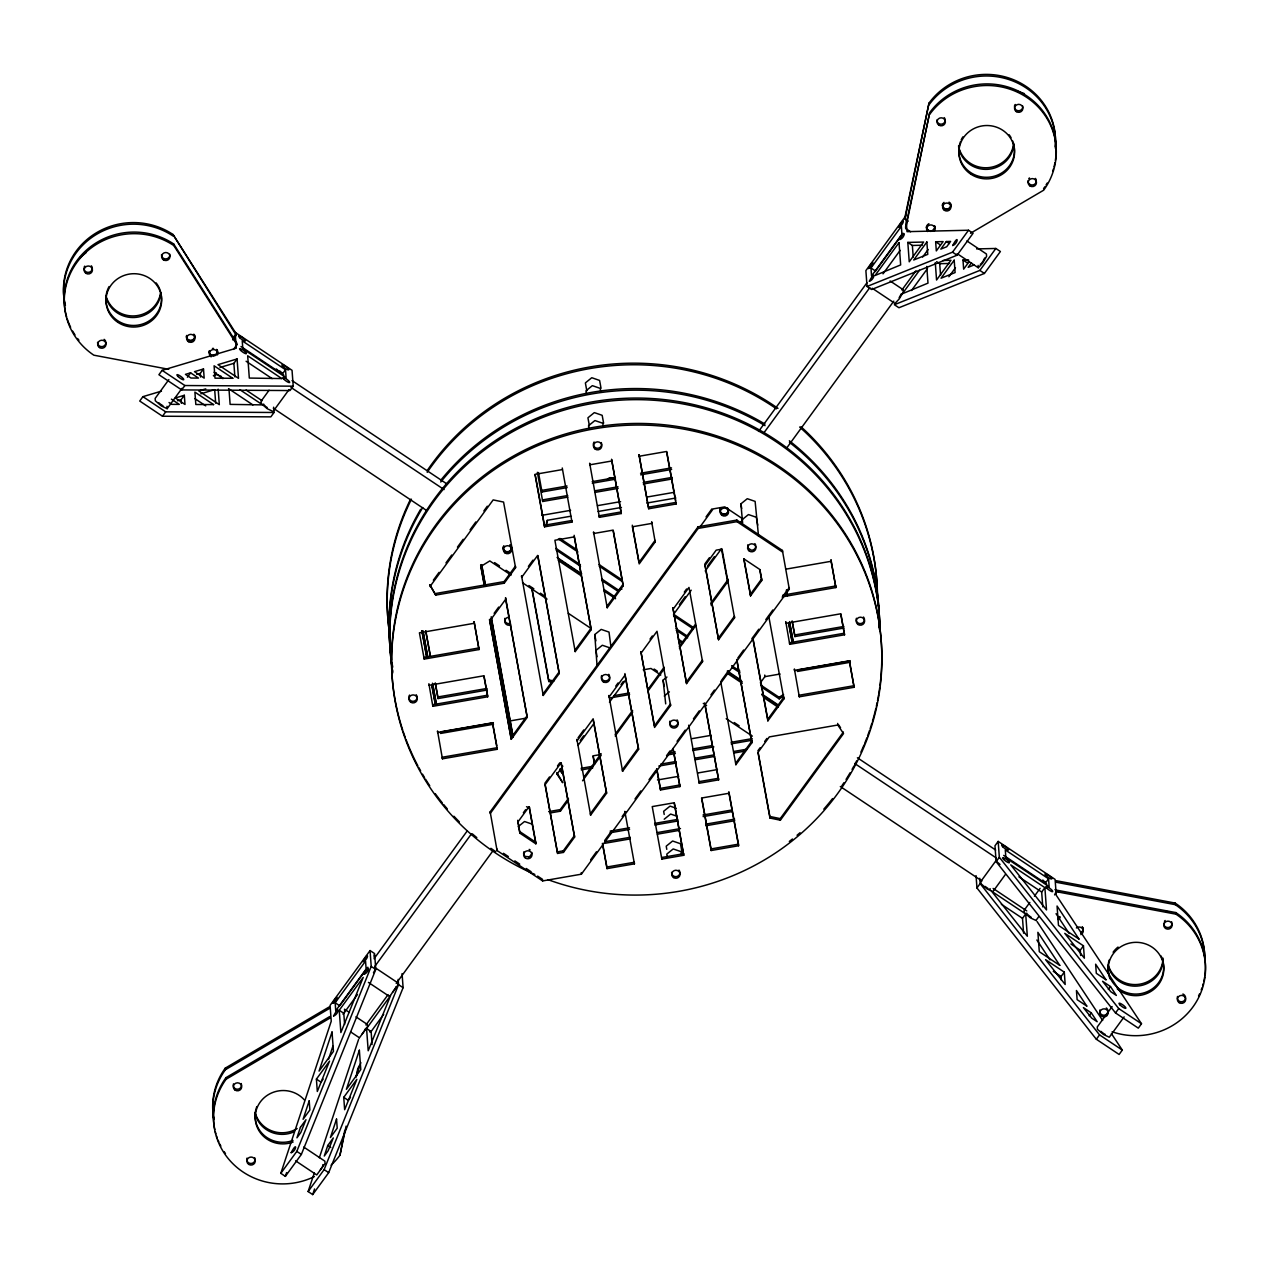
<?xml version="1.0" encoding="UTF-8"?>
<svg xmlns="http://www.w3.org/2000/svg" width="1269" height="1269" viewBox="0 0 1269 1269"><rect width="100%" height="100%" fill="white"/><g stroke="black" fill="none" stroke-linecap="round" stroke-linejoin="round"><path stroke-width="1.5" d="M370.199 1031.047L369.929 1032.094M344.771 1130.362L339.981 1155.187A69.573 66.686 -4.2 0 1 331.082 1165.148M356.208 1076.112L357.842 1068.355M339.981 1155.187L346.104 1126.126M356.732 1075.763L358.778 1066.071M1055.221 146.585A69.573 66.686 -4.2 0 0 1009.807 78.313A69.573 66.686 -4.2 0 0 929.003 103.106L904.892 217.411L905.003 218.998L908.255 221.171M905.003 218.998L929.003 103.106M1055.364 160.433A69.573 66.686 -4.2 0 0 1012.63 88.592A69.573 66.686 -4.2 0 0 929.701 112.624L905.59 226.929L905.701 228.515L910.587 231.767M905.701 228.515L929.701 112.624M546.336 523.653L547.113 520.322M546.463 525.239L547.621 520.242L570.939 516.197M523.811 851.832L523.621 853.894A4.172 3.997 -4.2 0 0 525.334 856.48L529.49 856.797L531.885 853.514A4.172 3.997 -4.2 0 0 531.838 852.467M601.601 675.568L601.363 676.583A4.172 3.997 -4.2 0 0 605.154 680.898A4.172 3.997 -4.2 0 0 609.675 677.249L609.31 675.203A4.172 3.997 -4.2 0 0 608.723 674.331M747.711 544.877L747.853 547.922L751.264 550.207A4.172 3.997 -4.2 0 0 755.785 546.542M280.814 1173.317L331.241 1021.228L330.083 1005.381L370.056 950.56L374.609 953.59L375.767 969.453L301.356 1154.425L285.366 1176.363L280.814 1173.317L296.803 1151.395L371.214 966.407L370.056 950.56M285.366 1176.363L286.604 1172.604M328.56 1059.25L332.875 1046.211M402.067 973.593L403.098 987.679L328.687 1172.667L312.697 1194.589L308.129 1191.543L314.363 1172.778M319.344 1157.756L358.572 1039.47M327.751 1145.526L324.277 1156.043L328.148 1150.729L333.287 1137.944L327.751 1145.526L330.797 1147.557M312.697 1194.589L314.553 1188.958M355.891 1077.476L360.824 1062.581M365.583 1028.429L365.012 1029.825M322.929 1165.799L322.849 1164.609M395.976 986.774L395.389 988.154M901.387 293.678L899.15 297.739M984.696 258.004L983.063 261.16M308.129 1191.543L324.118 1169.621L398.545 984.649L398.149 979.367M322.58 1166.56L320.28 1170.05M343.09 1014.359L344.724 1011.599L344.549 1009.22L349.419 1012.472M373.467 972.689L375.101 969.928M364.52 1030.682L362.125 1033.981M394.897 989.027L392.502 992.31M161.464 391.122L142.921 396.658L139.733 401.036L162.495 416.232L270.836 416.866L274.025 412.488L273.644 407.19M235.384 335.857L236.288 348.182L162.115 370.342L158.911 374.72L181.689 389.916L290.014 390.551L293.218 386.173L292.044 370.31L235.114 332.319M168.856 379.605L155.151 398.403L155.326 400.782L161.322 405.921L167.159 408.681L182.006 388.314M187.4 377.21L190.604 372.832L198.472 378.083L190.984 378.035L185.464 374.355L190.604 372.832M162.495 416.232L165.7 411.854L274.025 412.488M181.689 389.916L184.877 385.538L293.218 386.173M177.517 400.75L181.118 399.672L184.322 395.293L184.988 404.43L175.312 397.974L184.322 395.293M196.711 374.434L200.312 373.356L203.5 368.978L204.166 378.114L194.506 371.658L203.5 368.978M232.671 338.3L236.097 333.604L172.981 234.464A69.573 66.686 -4.2 0 0 93.811 234.416A69.573 66.686 -4.2 0 0 65.417 305.448M232.782 339.886L236.208 335.19L236.097 333.604M214.064 376.036L216.349 372.896M233.48 349.403L236.906 344.708L236.795 343.122L173.679 243.965A69.573 66.686 -4.2 0 0 93.573 244.552A69.573 66.686 -4.2 0 0 66.686 317.076M220.013 367.471L233.877 363.331L237.081 358.953L238.493 378.321L217.998 364.647L237.081 358.953M269.076 390.233L261.081 401.21L261.255 403.59L267.251 408.713L273.089 411.473L289.078 389.551M285.509 369.723L286.096 377.654L242.823 348.785L242.236 340.853L285.509 369.723L282.321 374.101L276.309 368.962M433.348 580.203L439.09 572.335M445.974 562.881L451.716 555.013M457.459 547.129L463.201 539.262M470.085 529.808L475.827 521.94M483.87 510.915L487.312 506.188M430.017 586.516L493.165 499.907L503.571 502.064L515.563 567.687L504.253 583.185L435.727 595.098L429.905 584.93L435.727 595.098M504.253 583.185L504.126 581.599L515.436 566.101L515.563 567.687M494.117 613.324L498.685 607.074M528.396 566.371L532.964 560.105M489.675 621.176L505.665 599.269L505.554 597.683L527.238 717.382L511.248 739.304L489.548 619.589L511.248 739.304M511.137 737.717L527.127 715.795M559.121 671.936L543.116 693.857L543.243 695.444L559.232 673.522L537.897 555.774M591.1 628.092L575.111 650.014L575.222 651.6L591.211 629.678L574.143 535.296M623.095 584.232L607.09 606.154L607.216 607.74L623.206 585.818L613.26 530.474M655.185 541.974L639.195 563.896L632.422 526.778L651.806 523.415L651.679 521.829L655.185 541.974L655.074 540.388L639.084 562.31L632.295 525.192M905.86 215.793L865.886 270.614L867.044 286.477L871.597 289.522L957.08 255.212L973.069 233.274L968.517 230.244L907.018 231.656L906.114 219.315M335.159 1002.764L365.551 961.093L366.122 969.024L335.746 1010.695L335.159 1002.764L339.711 1005.794L367.851 967.216M870.978 267.997L901.355 226.342L901.926 234.273L871.549 275.928L870.978 267.997L875.531 271.043M374.038 958.729L467.262 830.878M758.576 431.428L866.933 282.813M875.102 271.629L903.068 233.274M339.235 1010.267L363.22 977.384L340.869 1032.554L339.235 1010.267L343.788 1013.312L344.613 1024.448M374.625 966.661L471.338 834.019M763.811 432.967L869.852 287.555M490.167 811.843L698.093 526.809L736.861 520.068L782.402 550.445L789.302 589.149L581.392 874.182L542.624 880.924L497.067 850.547L490.167 811.843L490.294 813.429L698.204 528.396L698.093 526.809M343.788 1013.312L357.493 994.515M883.018 273.85L900.149 250.358M706.04 516.911L711.877 508.917M700.329 526.508L713.162 508.901L724.789 506.886L742.333 518.593M316.409 1079.11L329.543 1061.106L317.313 1091.483L316.409 1079.11L320.962 1082.14L323.151 1079.142M922.658 257.02L928.131 249.517M365.932 1025.003L388.076 994.642M396.229 983.443L492.943 850.817M786.59 448.163L893.788 301.15M901.942 289.966L915.932 270.789M523.351 812.779L525.588 809.717M549.509 776.914L544.94 783.179L557.599 853.434L563.42 852.419L574.603 837.08L561.279 763.161M557.503 765.953L559.788 762.812M578.061 737.765L583.772 729.929M615.766 686.085L618.051 682.944M650.029 639.1L652.314 635.959M684.308 592.115L686.592 588.975M709.355 557.773L704.866 563.912L718.555 639.735L734.545 617.797L734.434 616.211L718.428 638.148M366.567 1028.509L390.551 995.61L368.2 1050.78L366.567 1028.509L371.119 1031.538L372.071 1044.546M919.502 270.249L902.37 293.742L927.988 283.13L926.767 266.427M517.863 822.042L529.062 806.687L535.835 843.806L519.893 833.178L517.752 820.456L519.893 833.178M641.019 653.202L657.009 631.28L670.571 705.516L654.582 727.438L640.893 651.616L654.455 725.852L670.46 703.93L670.571 705.516M672.998 609.358L688.988 587.436L702.55 661.672L686.561 683.594L672.887 607.772L686.561 683.594M580.203 740.588L583.708 735.798M621.001 684.625L623.333 681.437M679.423 604.599L685.26 596.604M707.42 566.212L714.415 556.615M557.012 774.153L556.901 772.567L562.738 782.735L557.012 774.153L562.849 766.159M577.998 745.379L594.304 722.997M609.453 702.201L625.776 679.819M673.712 614.18L691.208 590.196M705.199 571.002L721.538 548.605M740.192 523.018L742.524 519.814M946.341 241.538L940.821 249.121L946.722 246.741L950.592 241.427L946.341 241.538L949.386 243.553M371.119 1031.538L383.682 1014.312M911.491 290.522L927.48 268.6M867.044 286.477L952.527 252.166L968.517 230.244M343.74 1097.336L356.859 1079.332L344.645 1109.709L343.74 1097.336L348.293 1100.382L350.482 1097.384M550.698 812.874L560.39 811.192L560.263 809.606L568.433 798.407M583.597 777.611L601.094 753.627M615.1 734.434L632.596 710.45M647.761 689.654L664.099 667.256M679.264 646.476L695.586 624.078M710.751 603.283L728.263 579.298M948.895 276.753L955.462 267.759M560.39 811.192L568.544 799.993M582.55 780.8L601.22 755.214M615.211 736.02L632.708 712.036M647.872 691.24L664.21 668.842M679.375 648.062L695.713 625.665M710.878 604.869L728.374 580.885M969.31 261.398L963.647 269.155L962.981 260.018L968.564 259.875M971.467 262.794L968.152 267.347L974.053 264.967M979.858 270.408L995.848 248.47L1000.4 251.516L984.411 273.438L898.928 307.748L894.375 304.719L979.858 270.408L984.411 273.438M563.42 852.419L563.293 850.833L574.492 835.494M606.487 791.634L590.482 813.556L590.608 815.142L606.598 793.22L593.257 719.301M638.466 747.79L622.476 769.712L622.587 771.298L638.577 749.376L624.903 673.553M686.45 682.008L702.439 660.086L702.55 661.672M761.622 578.95L761.733 580.536L750.534 595.891L750.423 594.304L761.622 578.95L759.925 569.67M590.624 859.795L596.462 851.785M604.631 840.57L611.642 830.973M622.159 816.554L625.665 811.748M635.008 798.947L640.845 790.936M649.014 779.721L656.025 770.124M666.542 755.705L670.048 750.899M677.059 741.286L685.228 730.087M693.413 718.873L699.251 710.862M710.926 694.857L714.431 690.05M721.442 680.438L728.454 670.841M737.797 658.024L743.634 650.014M751.803 638.815L758.814 629.202M765.826 619.589L772.837 609.977M782.18 597.176L788.017 589.165M760.337 682.849L764.874 676.647L764.747 675.06M751.756 741.191L735.75 763.113L735.877 764.699L751.867 742.777L736.908 659.864M767.872 720.855L767.761 719.269L783.75 697.347L783.877 698.933L767.872 720.855L752.66 637.593M757.863 750.836L760.115 747.727M764.652 741.524L766.92 738.431M780.356 820.202L843.52 733.593L837.81 725.011L769.3 736.908L757.974 752.422L769.966 818.045L780.356 820.202L780.245 818.616L843.409 732.007M998.164 841.41L994.975 845.788L996.133 861.651L1115.53 1012.948L1138.309 1028.144L1141.497 1023.766L1056.268 895.248L1055.094 879.385L998.164 841.41L999.337 857.257L1118.735 1008.569L1141.497 1023.766M996.847 859.478L980.858 881.416L981.032 883.795L987.044 888.934L992.866 891.695L1005.429 874.452M1111.39 1033.601L1122.319 1050.082L1119.115 1054.46L1096.337 1039.263L976.956 887.967L980.144 883.573L979.763 878.291M996.133 861.651L999.337 857.257M1029.841 902.449L1024.131 910.285L1024.305 912.665L1030.301 917.804L1036.139 920.564M1034.409 896.184L1040.12 888.348M1048.559 878.798L1049.146 886.73L1005.873 857.86L1005.286 849.929L1048.559 878.798L1045.37 883.176L1042.357 880.607M1023.591 933.207L1022.497 918.359L1025.685 913.966L991.533 891.171L1027.335 936.252L1025.685 913.966M1042.769 906.891L1041.675 892.044L1044.879 887.65L1010.727 864.855L1046.513 909.936L1044.879 887.65M1036.329 919.962L1038.613 916.837M1054.602 894.915L1056.776 890.188L1175.84 912.585A69.573 66.686 -4.2 0 1 1204.931 975.068M1061.328 980.049L1061.074 976.527L1064.279 972.133L1045.577 959.665L1065.183 984.506L1064.279 972.133M1080.649 955.509L1080.268 950.211L1083.456 945.817L1064.77 933.349L1084.376 958.19L1083.456 945.817M1089.151 1015.771L1091.277 1012.852L1083.409 1007.602L1091.657 1018.071L1097.177 1021.735L1091.277 1012.852M1108.329 989.471L1110.47 986.536L1102.587 981.286L1110.851 991.755L1116.355 995.435L1110.47 986.536M1112.12 1006.587L1097.273 1026.954L1097.447 1029.333L1103.443 1034.473L1109.28 1037.233L1124.128 1016.866M1096.337 1039.263L1099.541 1034.885L980.144 883.573M1115.53 1012.948L1118.735 1008.569M981.809 262.873L982.444 262.064M957.143 253.641L978.288 267.759L982.523 263.254L986.6 256.354L986.425 253.99L966.899 240.951M359.175 1038.185L367.487 1026.795L367.312 1024.416L355.923 1016.818M981.223 263.54L980.318 264.317M79.741 257.781L86.149 252.594M742.619 522.876L740.89 503.872L747.282 498.701L755.118 501.398L758.529 536.105M597.001 665.067L594.764 634.563L601.173 629.392L609.009 632.089L610.96 647.016M742.048 519.735L748.456 514.564L756.292 517.26L757.736 525.128M665.702 703.867L663.084 680.136L666.939 677.027M664.258 695.999L669.382 691.859M518.133 826.69L524.541 821.519L532.377 824.216M664.226 819.219L670.619 814.048L676.9 816.205M783.687 696.094L779.198 698.87L779.087 697.284L783.576 694.508M484.314 585.628L480.808 566.45L489.802 560.93L511.074 575.111M970.499 233.274L1043.673 190.191A69.573 66.686 -4.2 0 0 1026.716 97.38A69.573 66.686 -4.2 0 0 929.812 114.21M213.715 1118.005A69.573 66.686 -4.2 0 1 225.295 1068.117L329.115 1006.999L329.226 1008.585L225.422 1069.704A69.573 66.686 -4.2 0 0 213.827 1119.591M214.842 1129.664A69.573 66.686 -4.2 0 1 225.993 1077.635L329.813 1016.517L329.924 1018.103L226.12 1079.221A69.573 66.686 -4.2 0 0 230.435 1161.151A69.573 66.686 -4.2 0 0 314.411 1176.553M528.443 857.13L529.49 856.797M213.382 375.608L217.094 374.498M205.752 388.885L198.821 390.963L219.315 404.637L218.173 389.139M200.819 393.787L214.683 389.646L215.682 403.209M562.373 469.578L534.963 474.352L544.56 526.841L571.97 522.082L571.859 520.496L544.449 525.255L544.56 526.841M611.706 461.012L589.784 464.819L589.673 463.233L599.38 517.324L621.302 513.517L611.595 459.426L621.302 513.517M639.116 456.253L666.526 451.494L676.123 503.983L648.713 508.758L639.005 454.667L648.713 508.758M567.037 486.011L541.879 490.373L542.006 491.96L567.148 487.597M592.195 481.633L615.402 477.604M640.559 473.242L671.507 467.864M592.306 483.219L615.513 479.19M640.671 474.828L671.634 469.451M567.735 495.529L542.577 499.891L542.704 501.477L567.846 497.115M594.828 490.817L618.035 486.788M643.193 482.41L672.205 477.382M594.939 492.404L618.162 488.375M643.304 483.997L672.332 478.952M541.815 515.341L570.638 510.328M597.525 505.649L620.589 501.636M647.507 496.956L674.442 492.277M598.143 511.486L621.461 507.441M646.714 503.063L675.854 498.003M621.191 511.93L599.269 515.737L599.38 517.324M648.602 507.172L676.012 502.397L676.123 503.983M698.204 528.396L736.972 521.654L782.529 552.031L782.402 550.445M435.616 593.511L504.126 581.599M601.68 578.902L618.019 589.815L621.905 589.149M474.241 623.285L419.42 632.819L424.211 659.071L479.032 649.538L474.114 621.699L479.032 649.538M785.733 569.178L831.1 561.295L830.989 559.708L835.89 587.547L782.973 596.731M478.921 647.951L424.1 657.485L424.211 659.071M782.846 595.145L835.779 585.961M429.001 685.308L483.822 675.79L487.661 696.792L432.84 706.31L428.89 683.737M487.153 690.019L438.011 698.553L437.9 696.967L487.042 688.433M844.028 628.012L794.886 636.562L794.759 634.976L843.917 626.442M484.06 676.107L487.55 695.206L432.729 704.723L432.84 706.31M844.408 633.199L789.604 642.733L789.715 644.319L844.535 634.786L840.919 614.117M643.224 669.81L650.981 668.462L660.784 675.013M613.926 695.65L629.472 692.953M610.151 697.918L629.583 694.54M493.387 722.664L440.454 731.864L440.581 733.45L493.498 724.25M850.262 660.673L797.329 669.858L797.44 671.444L850.373 662.259M508.552 721.189L525.683 718.206M764.874 676.647L780.102 674.013M854.005 685.704L799.184 695.222L799.311 696.808L854.116 687.29L849.548 661.323M442.437 758.814L497.258 749.297L497.147 747.711L442.326 757.228L442.437 758.814L437.519 730.976L437.646 732.562L492.467 723.044L497.258 749.297M598.794 754.849L592.988 755.864L594.415 763.637M691.668 738.717L711.005 735.354M581.123 768.3L592.655 766.302M669.509 752.977L675.282 751.978M692.588 748.964L711.83 745.633M731.055 742.302L752.216 738.621M581.25 769.886L592.766 767.888M667.7 754.896L675.394 753.564M692.715 750.55L713.86 746.886M731.166 743.872L752.327 740.208M660.594 764.16L675.98 761.479M695.222 758.148L714.447 754.817M733.672 751.47L747.14 749.138M658.785 766.079L676.091 763.066M695.333 759.734L714.558 756.403M733.799 753.056L745.331 751.058M657.469 779.991L678.741 776.295M698.093 772.932L717.445 769.569M679.756 785.003L679.883 786.59L660.499 789.968L660.388 788.382L679.756 785.003L673.157 748.853M718.524 778.278L699.124 781.641L699.251 783.227L718.635 779.864L704.85 703.423M548.636 811.621L560.263 809.606M610.135 831.147L629.487 827.785M654.63 823.407L677.852 819.377M703.01 815.015L732.023 809.971M610.246 832.734L629.598 829.371M654.756 824.993L677.963 820.964M703.121 816.601L732.134 811.557M630.185 837.302L605.027 841.664L605.139 843.25L630.296 838.888M657.263 832.591L680.485 828.562M705.643 824.184L734.656 819.139M657.39 834.177L678.661 830.481M705.754 825.77L734.783 820.726M557.488 851.848L563.293 850.833M607.01 868.615L606.883 867.028L634.294 862.27L634.421 863.856L607.01 868.615L602.394 843.346M683.642 853.704L661.704 857.511L661.831 859.097L683.753 855.29L674.394 803.15M738.431 843.869L738.574 845.757L711.163 850.516L711.052 848.929L738.447 844.171L728.866 791.682M907.811 242.411L923.626 242.062L909.239 261.795L907.811 242.411L912.363 245.456L922.246 245.234M935.65 241.776L943.105 241.602L936.316 250.913L935.65 241.776L940.202 244.822M976.622 248.914L995.848 248.47M943.041 260.462L950.957 260.288L936.554 280.021L935.285 262.588M936.665 261.668L939.694 263.698L949.577 263.46M168.745 369.295L93.858 355.193A69.573 66.686 -4.2 0 1 76.901 262.397A69.573 66.686 -4.2 0 1 173.805 245.552L236.906 344.708M1204.725 959.015A69.573 66.686 -4.2 0 0 1175.142 903.068L1056.078 880.67L1056.189 882.256L1175.268 904.654A69.573 66.686 -4.2 0 1 1204.852 958.428M1056.887 891.774L1175.966 914.172A69.573 66.686 -4.2 0 1 1197.65 999.496A69.573 66.686 -4.2 0 1 1112.104 1031.776M531.981 588.546L548.684 679.914L553.887 680.993M531.743 588.182L548.795 681.501L552.269 682.23M758.212 752.771L769.855 816.459L780.245 818.616M1016.596 90.956L1024.432 93.652M610.167 647.951L602.331 645.255L595.938 650.426L597.08 656.723M676.314 808.274L670.048 806.116L663.639 811.288L664.21 814.444M526.508 806.735L529.649 807.814M952.527 252.166L957.08 255.212M962.981 260.018L967.533 263.048M890.108 280.972L903.116 289.665L903.29 292.044L899.229 298.929L894.994 303.434L872.215 288.237M559.867 538.421L576.174 549.303M599.016 564.531L621.858 579.774L621.969 581.361L599.142 566.117M673.474 614.18L693.017 627.235M558.344 538.928L577.918 551.983M673.585 615.766L693.144 628.821M555.917 548.351L580.441 564.721M676.06 628.615L687.512 636.245M731.658 665.67L739.843 671.127M761.099 685.292L779.087 697.284M556.028 549.937L580.552 566.307M601.792 580.488L618.146 591.402L618.019 589.815M676.187 630.201L687.624 637.831M731.769 667.256L739.954 672.713M761.21 686.878L779.198 698.87M240.999 346.532L283.796 375.085M292.029 380.589L446.767 483.838M557.059 557.424L581.757 573.905M727.343 671L740.509 679.787M761.908 694.064L778.373 705.041M857.4 757.767L995.673 850.024M1003.7 855.385L1046.703 884.081M1054.936 889.569L1058.235 891.774M558.249 558.963L581.139 574.238M604.012 589.514L615.449 597.144M678.392 639.227L683.309 642.495M727.454 671.92L742.175 681.723M761.797 694.809L778.151 705.707M558.36 560.549L581.25 575.825M604.123 591.1L615.576 598.73M678.518 640.813L681.786 642.986M727.565 673.506L742.286 683.309M763.541 697.474L778.262 707.293M290.966 387.41L444.055 489.564M854.687 763.494L996.26 857.955M246.107 361.253L272.121 378.622M1018.912 876.847L1041.675 892.044M246.075 390.059L262.096 400.75M273.327 408.253L426.432 510.392M840.332 786.526L981.92 880.987M993.104 888.443L1026.748 910.904M214.017 372.277L223.36 378.511M239.873 389.694L262.635 404.89L230.117 404.383L229.023 389.52M1070.909 943.977L1080.268 950.211M494.593 562.611L499.51 565.879M506.045 570.257L510.947 573.525M528.935 585.532L533.852 588.8M540.388 593.162L545.289 596.446M654.122 669.049L657.405 671.238M734.259 722.537L739.161 725.82M522.511 582.757L547.05 599.111M568.306 613.308L591.211 628.583M703.296 703.391L706.579 705.564M726.201 718.666L752.358 736.131M228.531 388.647L252.943 404.938M1001.352 904.242L1022.497 918.359M162.115 370.342L184.877 385.538M194.823 398.593L205.737 405.874M1053.286 971.324L1061.074 976.527M171.41 399.148L179.278 404.399L171.791 404.351L169.031 402.511M142.921 396.658L165.7 411.854M1099.541 1034.885L1122.319 1050.082M519.782 831.592L535.724 842.219L535.835 843.806M503.46 853.291L508.346 856.559M514.849 860.89L519.735 864.141M526.238 868.488L531.124 871.74M537.628 876.086L542.513 879.338L542.624 880.924M374.926 967.565L397.689 982.745L397.863 985.125L389.567 996.53L368.422 982.412M371.214 966.407L375.767 969.453M398.545 984.649L403.098 987.679M351.069 1032.205L359.206 1037.63M303.735 1147.065L324.88 1161.167L325.054 1163.546L316.742 1174.935L295.598 1160.834M296.803 1151.395L301.356 1154.425M324.118 1169.621L328.687 1172.667M997.022 861.857L1000.02 864.427M217.982 374.72L222.487 378.559M838.65 724.853L840.554 727.708M560.01 768.776L562.04 773.233L560.137 770.362M1056.046 913.696L1069.196 933.524M1037.074 921.564L1102.65 1020.419M1036.868 940.012L1050.018 959.84M172.981 234.464L236.208 335.19M831.1 561.295L835.89 587.547M844.535 634.786L840.697 613.799L785.876 623.317L785.765 621.731L789.715 644.319M854.116 687.29L849.326 661.038L794.505 670.571L794.394 668.985L799.311 696.808M786.621 590.386L787.319 594.273M792.284 621.398L794.759 634.976M786.383 590.037L787.446 595.859M792.046 621.049L794.886 636.562M789.54 621.572L793.442 642.907M789.667 623.158L793.204 642.542M788.826 623.349L792.364 642.733M788.588 622.984L792.126 642.368M768.649 615.655L783.877 698.933M761.733 580.536L759.703 569.4L743.761 558.772L750.534 595.891M740.89 503.872L741.746 508.599M743.983 559.042L750.423 594.304M752.898 637.942L767.761 719.269M734.545 617.797L722.013 549.128L716.192 550.143L704.993 565.498L718.555 639.735M721.522 549.223L727.787 582.598M736.67 659.515L751.867 742.777M720.665 681.437L735.877 764.699M666.764 451.843L675.647 500.462M704.612 703.089L718.635 779.864M688.655 725.218L699.251 783.227M701.805 798.375L711.052 848.929M711.163 850.516L701.567 798.027L728.977 793.268L738.574 845.757M663.084 680.136L664.242 686.434M672.935 748.52L679.883 786.59M601.046 388.298L599.602 380.43L591.766 377.718L585.374 382.905L586.801 390.773M600.76 391.502L600.189 388.362L592.353 385.649L585.945 390.836L586.532 393.977M683.753 855.29L674.156 802.785L652.234 806.592L661.831 859.097M603.616 423.196L602.172 415.312L594.336 412.615L587.928 417.787L589.371 425.67M681.881 851.594L680.454 843.711L672.602 841.014L666.209 846.185L666.78 849.342M603.33 426.4L602.759 423.243L594.907 420.547L588.515 425.718L589.086 428.874M681.612 854.798L681.025 851.642L673.189 848.945L666.78 854.116L667.367 857.273M656.882 769.173L660.388 788.382M623.206 585.818L613.038 530.141L593.654 533.519L593.527 531.933L607.216 607.74M656.644 768.84L660.499 789.968M638.577 749.376L625.014 675.14L609.025 697.062L608.914 695.475L622.587 771.298M594.764 634.563L595.922 640.861M562.262 467.991L571.97 522.082M624.824 811.351L634.421 863.856M591.211 629.678L574.27 536.882L554.886 540.245L575.222 651.6M606.598 793.22L593.035 718.984L577.046 740.906L576.919 739.335L590.608 815.142M593.226 756.213L594.653 764.001M538.453 472.528L542.006 491.96M537.374 472.322L542.704 501.477M535.201 474.701L544.449 525.255M602.632 843.695L606.883 867.028M559.232 673.522L537.659 555.425L521.654 577.347L521.543 575.761L543.243 695.444M574.603 837.08L561.041 762.843L545.051 784.765L557.599 853.434M505.665 599.269L527.238 717.382M529.284 806.957L535.724 842.219M481.744 564.943L485.615 586.04M491.214 616.734L512.93 735.592M481.522 564.61L485.377 585.707M491.325 618.32L513.041 737.178M484.552 585.961L480.697 564.864L480.808 566.45M490.516 618.574L512.232 737.448M490.627 620.16L511.994 737.115M492.689 723.33L496.798 745.823M425.861 631.058L430.461 656.263M435.426 683.404L437.9 696.967M425.623 630.709L430.223 655.914M435.188 683.055L438.011 698.553M423.116 631.248L428.065 658.373M432.681 683.579L436.568 704.898M422.878 630.883L427.827 658.024M432.443 683.23L436.33 704.549M422.038 631.058L427.003 658.199M431.952 685.339L435.505 704.723M421.8 630.709L426.765 657.85M431.714 684.99L435.267 704.374M1175.142 903.068L1175.268 904.654M1175.84 912.585L1175.966 914.172M978.113 265.38L978.288 267.759M939.694 263.698L940.551 275.31M976.035 875.626L976.956 887.967M912.363 245.456L913.22 257.084M837.699 723.425L837.81 725.011M789.191 587.563L789.302 589.149M769.855 816.459L769.966 818.045M736.861 520.068L736.972 521.654M581.281 872.596L581.392 874.182M548.684 679.914L548.795 681.501M496.829 647.428L496.94 649.014M497.527 656.945L497.638 658.532M487.55 695.206L487.661 696.792M496.956 848.961L497.067 850.547M373.99 954.875L374.165 957.254M233.877 363.331L234.876 376.893M200.312 373.356L200.565 377.02M173.679 243.965L173.805 245.552M181.118 399.672L181.388 403.336M225.295 1068.117L225.422 1069.704M225.993 1077.635L226.12 1079.221M166.985 406.302L167.159 408.681M162.94 405.699A4.172 0.92 36.1 0 1 158.799 402.765M221.456 376.703A4.172 0.92 36.1 0 1 220.901 376.1M267.172 407.523A4.172 0.92 36.1 0 1 266.284 406.905M265.443 406.239A4.172 0.92 36.1 0 1 263.666 404.065M282.226 372.912A4.172 0.92 36.1 0 1 279.783 370.96M1105.045 1034.267A4.172 0.92 36.1 0 1 1104.236 1033.823M1103.364 1033.283A4.172 0.92 36.1 0 1 1100.921 1031.316M1031.094 917.154A4.172 0.92 36.1 0 1 1026.716 913.141M990.28 888.823A4.172 0.92 36.1 0 1 989.344 888.998M987.837 888.284A4.172 0.92 36.1 0 1 985.236 886.444M1045.275 881.987A4.172 0.92 36.1 0 1 1044.387 881.368M1043.562 880.686A4.172 0.92 36.1 0 1 1042.832 880.036M669.921 721.141A4.172 3.997 -4.2 0 0 672.411 726.249C675.6 727.534 679.264 723.933 677.63 720.776A4.172 3.997 -4.2 0 0 677.043 719.904M754.833 543.64A4.172 3.997 -4.2 0 1 755.753 545.511M529.157 849.421A4.172 3.997 -4.2 0 1 530.125 849.897M601.3 442.564A4.172 3.997 -4.2 0 1 597.144 448.258A4.172 3.997 -4.2 0 1 594.098 441.993M416.2 694.746A4.172 3.997 -4.2 0 1 414.249 701.138A4.172 3.997 -4.2 0 1 408.84 696.998M409.078 695.983A4.172 3.997 -4.2 0 1 409.586 695.063M678.994 870.074A4.172 3.997 -4.2 0 1 677.043 876.482A4.172 3.997 -4.2 0 1 671.634 872.342M863.507 617.02A4.172 3.997 -4.2 0 1 861.032 623.555A4.172 3.997 -4.2 0 1 856.385 618.257M1022.719 106.041A4.172 3.997 -4.2 0 1 1019.324 110.689A4.172 3.997 -4.2 0 1 1014.502 107.468M1014.454 106.422A4.172 3.997 -4.2 0 1 1015.2 104.47M91.368 265.824A4.172 3.997 -4.2 0 1 89.417 272.216A4.172 3.997 -4.2 0 1 84.008 268.076M84.246 267.061A4.172 3.997 -4.2 0 1 84.753 266.125M254.736 1157.772A4.172 3.997 -4.2 0 1 252.198 1163.292A4.172 3.997 -4.2 0 1 246.836 1160.183M246.789 1159.152A4.172 3.997 -4.2 0 1 247.027 1158.121M1184.611 995.213A4.172 3.997 -4.2 0 1 1182.137 1001.733A4.172 3.997 -4.2 0 1 1177.505 996.451M1182.851 994.039A4.172 3.997 -4.2 0 1 1183.818 994.515M65.036 304.909A69.573 66.686 -4.2 0 1 94.874 235.384A69.573 66.686 -4.2 0 1 173.107 236.05M160.846 293.06A27.839 26.665 -4.2 0 1 134.308 317.504A27.839 26.665 -4.2 0 1 105.724 295.629M78.932 340.235A69.573 66.686 -4.2 0 1 77.552 338.49M74.998 334.905A69.573 66.686 -4.2 0 1 72.682 331.161M70.62 327.275A69.573 66.686 -4.2 0 1 67.336 319.169M193.84 334.191A4.172 3.997 -4.2 0 1 191.365 340.711A4.172 3.997 -4.2 0 1 186.717 335.428M160.513 293.202A27.839 26.665 -4.2 0 1 134.181 315.918A27.839 26.665 -4.2 0 1 105.977 295.74M216.618 349.387A4.172 3.997 -4.2 0 1 216.095 355.019M215.175 355.59A4.172 3.997 -4.2 0 1 209.496 350.625M169.808 254.228A4.172 3.997 -4.2 0 1 165.858 258.939A4.172 3.997 -4.2 0 1 161.528 254.609M105.517 340.949A4.172 3.997 -4.2 0 1 102.456 346.58A4.172 3.997 -4.2 0 1 97.57 342.329M104.121 339.362A4.172 3.997 -4.2 0 1 104.93 340.06M156.166 282.908A27.839 26.665 -4.2 0 1 153.359 317.567A27.839 26.665 -4.2 0 1 117.224 320.391A27.839 26.665 -4.2 0 1 109.039 286.588M211.13 356.843A4.172 3.997 -4.2 0 1 209.924 351.576A4.172 3.997 -4.2 0 1 215.302 349.927A4.172 3.997 -4.2 0 1 217.443 354.908M929.114 104.692A69.573 66.686 -4.2 0 1 1009.918 79.899A69.573 66.686 -4.2 0 1 1055.332 148.172M1013.757 144.872A27.839 26.665 -4.2 0 1 987.219 169.332A27.839 26.665 -4.2 0 1 958.634 147.442M1054.983 162.591A69.573 66.686 -4.2 0 1 1054 166.858M1053.397 168.967A69.573 66.686 -4.2 0 1 1052.715 171.045M1047.211 183.037A69.573 66.686 -4.2 0 1 1046.053 184.925M1044.847 186.781A69.573 66.686 -4.2 0 1 1043.562 188.605M950.433 203.722A4.172 3.997 -4.2 0 1 946.833 209.433A4.172 3.997 -4.2 0 1 942.74 204.087M943.248 203.151A4.172 3.997 -4.2 0 1 943.977 202.39M949.053 202.152A4.172 3.997 -4.2 0 1 949.862 202.85M1013.645 143.286A27.839 26.665 -4.2 0 1 987.108 167.746A27.839 26.665 -4.2 0 1 958.523 145.856M934.444 225.66A4.172 3.997 -4.2 0 1 930.843 231.355A4.172 3.997 -4.2 0 1 926.544 226.977M927.988 224.312A4.172 3.997 -4.2 0 1 928.908 223.741M927.576 231.529A4.172 3.997 -4.2 0 1 927.829 226.136A4.172 3.997 -4.2 0 1 933.476 225.866A4.172 3.997 -4.2 0 1 934.206 231.228M1036.329 181.324A4.172 3.997 -4.2 0 1 1031.808 184.988A4.172 3.997 -4.2 0 1 1028.017 180.674M1028.762 178.723A4.172 3.997 -4.2 0 1 1029.492 177.946M1035.377 178.421A4.172 3.997 -4.2 0 1 1036.281 180.293M944.279 117.636A4.172 3.997 -4.2 0 1 942.328 124.029A4.172 3.997 -4.2 0 1 936.934 119.889M1012.567 140.811A27.839 26.665 -4.2 0 1 986.901 177.295A27.839 26.665 -4.2 0 1 960.49 141.62M961.172 140.002A27.839 26.665 -4.2 0 1 962.87 136.878M1009.093 134.72A27.839 26.665 -4.2 0 1 1011.044 137.671M1166.544 911.681A4.172 3.997 -4.2 0 1 1168.701 911.856M1163.086 958.19A27.839 26.665 -4.2 0 1 1139.181 985.87A27.839 26.665 -4.2 0 1 1108.249 965.947M1204.614 977.225A69.573 66.686 -4.2 0 1 1203.773 981.524M1203.234 983.649A69.573 66.686 -4.2 0 1 1202.631 985.759M1201.949 987.853A69.573 66.686 -4.2 0 1 1201.204 989.915M1199.506 993.976A69.573 66.686 -4.2 0 1 1198.555 995.959M1082.14 926.846A4.172 3.997 -4.2 0 1 1080.696 933.048M1162.896 960.094A27.839 26.665 -4.2 0 1 1137.262 984.49A27.839 26.665 -4.2 0 1 1108.138 964.361M1107.678 1009.553A4.172 3.997 -4.2 0 1 1104.078 1015.263A4.172 3.997 -4.2 0 1 1099.969 1009.918M1106.298 1007.983A4.172 3.997 -4.2 0 1 1107.091 1008.681M1171.636 921.849A4.172 3.997 -4.2 0 1 1168.575 927.496A4.172 3.997 -4.2 0 1 1163.689 923.229M1164.434 921.278A4.172 3.997 -4.2 0 1 1165.18 920.501M1161.103 956.017A27.839 26.665 -4.2 0 1 1140.672 993.659A27.839 26.665 -4.2 0 1 1108.154 965.217M1108.376 963.488A27.839 26.665 -4.2 0 1 1109.169 960.062M1113.103 952.21A27.839 26.665 -4.2 0 1 1118.021 947.055M1059.647 916.551A4.172 3.997 -4.2 0 1 1057.981 917.884M1076.382 927.956A4.172 3.997 -4.2 0 1 1082.584 928.845A4.172 3.997 -4.2 0 1 1080.823 934.634M1060.202 917.17A4.172 3.997 -4.2 0 1 1058.045 919.438M1105.775 1016.469A4.172 3.997 -4.2 0 1 1099.906 1013.566A4.172 3.997 -4.2 0 1 1104.379 1008.871A4.172 3.997 -4.2 0 1 1107.932 1014.201M1107.425 1015.137A4.172 3.997 -4.2 0 1 1106.695 1015.914M1110.042 978.796A27.839 26.665 -4.2 0 1 1136.025 942.328A27.839 26.665 -4.2 0 1 1161.912 978.542A27.839 26.665 -4.2 0 1 1117.164 988.757M294.075 1131.805A27.839 26.665 -4.2 0 1 254.942 1112.453M225.47 1153.553A69.573 66.686 -4.2 0 1 224.216 1151.729M220.838 1146.066A69.573 66.686 -4.2 0 1 219.854 1144.099M218.918 1142.116A69.573 66.686 -4.2 0 1 218.062 1140.101M217.285 1138.055A69.573 66.686 -4.2 0 1 216.555 1135.993M215.92 1133.899A69.573 66.686 -4.2 0 1 215.333 1131.789M297.152 1128.538A27.839 26.665 -4.2 0 1 255.196 1112.564M241.173 1083.52A4.172 3.997 -4.2 0 1 237.557 1089.23A4.172 3.997 -4.2 0 1 233.464 1083.885M292.996 1140.434A27.839 26.665 -4.2 0 1 263.444 1134.787A27.839 26.665 -4.2 0 1 256.798 1106.616M293.107 1142.021A27.839 26.665 -4.2 0 1 258.353 1129.648A27.839 26.665 -4.2 0 1 267.616 1095.099A27.839 26.665 -4.2 0 1 304.386 1099.953M728.343 509.741A4.172 3.997 -4.2 0 1 724.964 514.405A4.172 3.997 -4.2 0 1 720.126 511.169M720.078 510.138A4.172 3.997 -4.2 0 1 720.824 508.187M727.438 507.87A4.172 3.997 -4.2 0 1 728.025 508.758M934.825 226.596A4.172 3.997 -4.2 0 1 930.891 231.307A4.172 3.997 -4.2 0 1 926.751 226.009A4.172 3.997 -4.2 0 1 927.29 225.025M728.327 509.345A4.172 3.997 -4.2 0 1 724.932 514.008A4.172 3.997 -4.2 0 1 720.094 510.772M720.046 509.741A4.172 3.997 -4.2 0 1 720.792 507.79M950.418 203.326A4.172 3.997 -4.2 0 1 946.801 209.036A4.172 3.997 -4.2 0 1 942.708 203.69M934.793 226.199A4.172 3.997 -4.2 0 1 930.859 230.91A4.172 3.997 -4.2 0 1 926.513 226.58M511.185 546.431A4.172 3.997 -4.2 0 1 507.029 552.126A4.172 3.997 -4.2 0 1 503.983 545.86M509.805 544.845A4.172 3.997 -4.2 0 1 510.598 545.543M511.169 546.019A4.172 3.997 -4.2 0 1 507.552 551.729A4.172 3.997 -4.2 0 1 503.46 546.384M194.395 334.667A4.172 3.997 -4.2 0 1 191.333 340.314A4.172 3.997 -4.2 0 1 186.448 336.047M217.11 349.832A4.172 3.997 -4.2 0 1 216 354.59M215.08 355.161A4.172 3.997 -4.2 0 1 209.163 351.212M213.557 348.388A4.172 3.997 -4.2 0 1 212.462 348.42M1082.695 927.322A4.172 3.997 -4.2 0 1 1080.665 932.652M534.82 874.404A245.203 234.971 -4.2 0 1 490.786 472.116A245.203 234.971 -4.2 0 1 879.718 627.219A245.203 234.971 -4.2 0 1 548.129 879.703M402.765 730.246A245.203 234.971 -4.2 0 1 614.275 424.56A245.203 234.971 -4.2 0 1 879.988 685.45M879.75 687.37A245.203 234.971 -4.2 0 1 878.894 693.08M878.576 694.984A245.203 234.971 -4.2 0 1 877.529 700.662M877.149 702.55A245.203 234.971 -4.2 0 1 876.34 706.325M875.911 708.213A245.203 234.971 -4.2 0 1 872.469 721.268M871.914 723.124A245.203 234.971 -4.2 0 1 870.153 728.66M869.535 730.484A245.203 234.971 -4.2 0 1 867.584 735.957M866.901 737.765A245.203 234.971 -4.2 0 1 864.776 743.174M864.03 744.966A245.203 234.971 -4.2 0 1 860.905 752.073M856.67 760.813A245.203 234.971 -4.2 0 1 854.878 764.255M853.958 765.968A245.203 234.971 -4.2 0 1 852.07 769.379M850.119 772.742A245.203 234.971 -4.2 0 1 846.058 779.404M843.948 782.687A245.203 234.971 -4.2 0 1 841.775 785.939M832.559 798.582A245.203 234.971 -4.2 0 1 823.803 809.146M800.057 832.702A245.203 234.971 -4.2 0 1 797.043 835.256M792.443 838.999A245.203 234.971 -4.2 0 1 789.318 841.442M495.782 851.658A245.203 234.971 -4.2 0 1 490.897 848.311M476.795 837.603A245.203 234.971 -4.2 0 1 472.29 833.812M459.346 821.836A245.203 234.971 -4.2 0 1 453.905 816.221M447.37 808.956A245.203 234.971 -4.2 0 1 443.611 804.483M442.373 802.976A245.203 234.971 -4.2 0 1 435.283 793.696M429.731 785.733A245.203 234.971 -4.2 0 1 425.543 779.198M424.528 777.532A245.203 234.971 -4.2 0 1 422.545 774.201M420.626 770.838A245.203 234.971 -4.2 0 1 418.754 767.459M417.834 765.746A245.203 234.971 -4.2 0 1 405.953 739.335M405.287 737.527A245.203 234.971 -4.2 0 1 403.368 732.07M799.66 427.034A245.203 234.971 -4.2 0 1 877.482 596.081M390.217 637.958A245.203 234.971 -4.2 0 1 411.457 499.193M427.209 472.322A245.203 234.971 -4.2 0 1 776.485 408.824M510.709 624.856A4.172 3.997 -4.2 0 1 504.824 621.953A4.172 3.997 -4.2 0 1 509.313 617.242M606.836 480.317A4.172 3.997 -4.2 0 1 613.958 479.079M801.009 426.749A245.203 234.971 -4.2 0 1 877.355 594.495M390.091 636.372A245.203 234.971 -4.2 0 1 410.474 499.351M427.098 470.736A245.203 234.971 -4.2 0 1 777.976 408.364M510.582 623.269A4.172 3.997 -4.2 0 1 504.903 618.304M392.771 672.856A245.203 234.971 -4.2 0 1 614.529 400.592A245.203 234.971 -4.2 0 1 880.036 630.963M392.66 671.269A245.203 234.971 -4.2 0 1 614.402 399.005A245.203 234.971 -4.2 0 1 879.925 629.376M789.461 442.358A245.203 234.971 -4.2 0 1 879.29 629.138M392.74 667.129A245.203 234.971 -4.2 0 1 392.073 663.338M391.486 659.531A245.203 234.971 -4.2 0 1 422.736 507.552M440.74 481.998A245.203 234.971 -4.2 0 1 765.064 425.654M789.334 440.771A245.203 234.971 -4.2 0 1 879.163 627.552M391.36 657.945A245.203 234.971 -4.2 0 1 420.626 509.313M440.613 480.412A245.203 234.971 -4.2 0 1 764.953 424.068M291.156 1152.696C296.454 1151.284 297.723 1140.149 291.156 1152.696M332.652 1003.256C337.951 1001.844 339.235 990.708 332.652 1003.256M333.588 1015.946C338.886 1014.534 340.155 1003.398 333.588 1015.946M363.029 961.585C368.327 960.173 369.612 949.038 363.029 961.585M363.965 974.275C369.263 972.863 370.548 961.728 363.965 974.275M868.456 268.489C873.754 267.093 875.039 255.941 868.456 268.489M869.392 281.179C874.69 279.783 875.959 268.631 869.392 281.179M898.833 226.834C904.131 225.422 905.416 214.287 898.833 226.834M899.769 239.524C905.067 238.112 906.352 226.977 899.769 239.524M952.686 245.504C957.984 244.092 959.269 232.957 952.686 245.504M300.436 1127.3L296.946 1137.817L300.816 1132.503L305.956 1119.718L300.436 1127.3M309.208 1100.826L303.085 1119.29L309.874 1109.978L309.208 1100.826M332.034 1031.998L319.058 1071.099L333.461 1051.366L332.034 1031.998M336.539 1119.068L330.416 1137.516L337.205 1128.204L336.539 1119.068M359.365 1050.224L346.389 1089.341L360.777 1069.593L359.365 1050.224M899.023 242.617L875.039 275.516L900.657 264.904L899.023 242.617M926.862 241.982L913.728 259.986L927.766 254.355L926.862 241.982M954.193 260.208L941.059 278.212L955.097 272.581L954.193 260.208M232.798 378.289L215 378.178L214.096 365.805L232.798 378.289M213.604 404.605L195.823 404.494L194.903 392.121L213.604 404.605M281.829 378.574L249.311 378.067L247.677 355.78L281.829 378.574M1078.967 939.06L1058.473 925.387L1057.061 906.018L1078.967 939.06M1105.981 979.779L1096.305 973.323L1095.639 964.186L1105.981 979.779M1059.789 965.376L1039.295 951.702L1037.868 932.318L1059.789 965.376M1086.787 1006.095L1077.127 999.639L1076.445 990.502L1086.787 1006.095M1002.764 846.772A4.172 0.92 36.1 0 0 1008.443 850.056A4.172 0.92 36.1 0 0 1004.144 845.804A4.172 0.92 36.1 0 0 1002.764 846.772M1120.099 1005A4.172 0.92 36.1 0 0 1125.777 1008.284A4.172 0.92 36.1 0 0 1121.495 1004.033A4.172 0.92 36.1 0 0 1120.099 1005M1046.957 888.332A4.172 0.92 36.1 0 0 1052.636 891.615A4.172 0.92 36.1 0 0 1048.353 887.364A4.172 0.92 36.1 0 0 1046.957 888.332M1003.7 859.462A4.172 0.92 36.1 0 0 1009.378 862.746A4.172 0.92 36.1 0 0 1005.08 858.494A4.172 0.92 36.1 0 0 1003.7 859.462M1046.037 875.642A4.172 0.92 36.1 0 0 1051.715 878.925A4.172 0.92 36.1 0 0 1047.417 874.674A4.172 0.92 36.1 0 0 1046.037 875.642M240.65 350.387A4.172 0.92 36.1 0 0 246.329 353.67A4.172 0.92 36.1 0 0 242.03 349.419A4.172 0.92 36.1 0 0 240.65 350.387M283.907 379.257A4.172 0.92 36.1 0 0 289.586 382.54A4.172 0.92 36.1 0 0 285.303 378.289A4.172 0.92 36.1 0 0 283.907 379.257M239.714 337.697A4.172 0.92 36.1 0 0 245.393 340.98A4.172 0.92 36.1 0 0 241.094 336.729A4.172 0.92 36.1 0 0 239.714 337.697M282.987 366.567A4.172 0.92 36.1 0 0 288.666 369.85A4.172 0.92 36.1 0 0 284.367 365.599A4.172 0.92 36.1 0 0 282.987 366.567M177.993 376.449A4.172 0.92 36.1 0 0 183.672 379.732A4.172 0.92 36.1 0 0 179.373 375.481A4.172 0.92 36.1 0 0 177.993 376.449M85.88 273.279A4.172 3.997 -4.2 0 0 92.431 270.313A4.172 3.997 -4.2 0 0 86.514 266.379A4.172 3.997 -4.2 0 0 85.88 273.279M188.367 341.647A4.172 3.997 -4.2 0 0 194.918 338.696A4.172 3.997 -4.2 0 0 189.002 334.746A4.172 3.997 -4.2 0 0 188.367 341.647M163.4 259.812A4.172 3.997 -4.2 0 0 169.967 256.846A4.172 3.997 -4.2 0 0 164.05 252.896A4.172 3.997 -4.2 0 0 163.4 259.812M99.442 347.532A4.172 3.997 -4.2 0 0 106.009 344.565A4.172 3.997 -4.2 0 0 100.092 340.615A4.172 3.997 -4.2 0 0 99.442 347.532M117.843 322.31A27.839 26.665 -4.2 0 0 161.544 302.577A27.839 26.665 -4.2 0 0 122.094 276.261A27.839 26.665 -4.2 0 0 117.843 322.31M1016.326 111.624A4.172 3.997 -4.2 0 0 1022.877 108.674A4.172 3.997 -4.2 0 0 1016.961 104.724A4.172 3.997 -4.2 0 0 1016.326 111.624M944.374 210.305A4.172 3.997 -4.2 0 0 950.925 207.355A4.172 3.997 -4.2 0 0 945.008 203.405A4.172 3.997 -4.2 0 0 944.374 210.305M1029.889 185.877A4.172 3.997 -4.2 0 0 1036.456 182.91A4.172 3.997 -4.2 0 0 1030.539 178.977A4.172 3.997 -4.2 0 0 1029.889 185.877M938.806 125.108A4.172 3.997 -4.2 0 0 945.357 122.141A4.172 3.997 -4.2 0 0 939.441 118.191A4.172 3.997 -4.2 0 0 938.806 125.108M970.753 174.123A27.839 26.665 -4.2 0 0 1014.47 154.39A27.839 26.665 -4.2 0 0 975.02 128.074A27.839 26.665 -4.2 0 0 970.753 174.123M1179.139 1002.669A4.172 3.997 -4.2 0 0 1185.69 999.718A4.172 3.997 -4.2 0 0 1179.773 995.768A4.172 3.997 -4.2 0 0 1179.139 1002.669M1165.576 928.432A4.172 3.997 -4.2 0 0 1172.128 925.466A4.172 3.997 -4.2 0 0 1166.211 921.516A4.172 3.997 -4.2 0 0 1165.576 928.432M248.676 1164.355A4.172 3.997 -4.2 0 0 255.228 1161.389A4.172 3.997 -4.2 0 0 249.311 1157.439A4.172 3.997 -4.2 0 0 248.676 1164.355M235.098 1090.103A4.172 3.997 -4.2 0 0 241.665 1087.152A4.172 3.997 -4.2 0 0 235.748 1083.203A4.172 3.997 -4.2 0 0 235.098 1090.103M525.445 858.066A4.172 3.997 -4.2 0 0 531.997 855.1A4.172 3.997 -4.2 0 0 526.08 851.15A4.172 3.997 -4.2 0 0 525.445 858.066M671.555 727.359A4.172 3.997 -4.2 0 0 678.122 724.409A4.172 3.997 -4.2 0 0 672.205 720.459A4.172 3.997 -4.2 0 0 671.555 727.359M603.235 681.786A4.172 3.997 -4.2 0 0 609.786 678.836A4.172 3.997 -4.2 0 0 603.87 674.886A4.172 3.997 -4.2 0 0 603.235 681.786M749.344 551.095A4.172 3.997 -4.2 0 0 755.912 548.129A4.172 3.997 -4.2 0 0 749.995 544.195A4.172 3.997 -4.2 0 0 749.344 551.095M858.034 624.491A4.172 3.997 -4.2 0 0 864.586 621.524A4.172 3.997 -4.2 0 0 858.669 617.575A4.172 3.997 -4.2 0 0 858.034 624.491M673.506 877.545A4.172 3.997 -4.2 0 0 680.057 874.579A4.172 3.997 -4.2 0 0 674.14 870.629A4.172 3.997 -4.2 0 0 673.506 877.545M595.24 449.147A4.172 3.997 -4.2 0 0 601.792 446.18A4.172 3.997 -4.2 0 0 595.875 442.231A4.172 3.997 -4.2 0 0 595.24 449.147M410.712 702.201A4.172 3.997 -4.2 0 0 417.263 699.235A4.172 3.997 -4.2 0 0 411.346 695.285A4.172 3.997 -4.2 0 0 410.712 702.201M721.966 515.341A4.172 3.997 -4.2 0 0 728.517 512.375A4.172 3.997 -4.2 0 0 722.6 508.441A4.172 3.997 -4.2 0 0 721.966 515.341M505.125 553.014A4.172 3.997 -4.2 0 0 511.677 550.048A4.172 3.997 -4.2 0 0 505.76 546.098A4.172 3.997 -4.2 0 0 505.125 553.014"/></g></svg>
